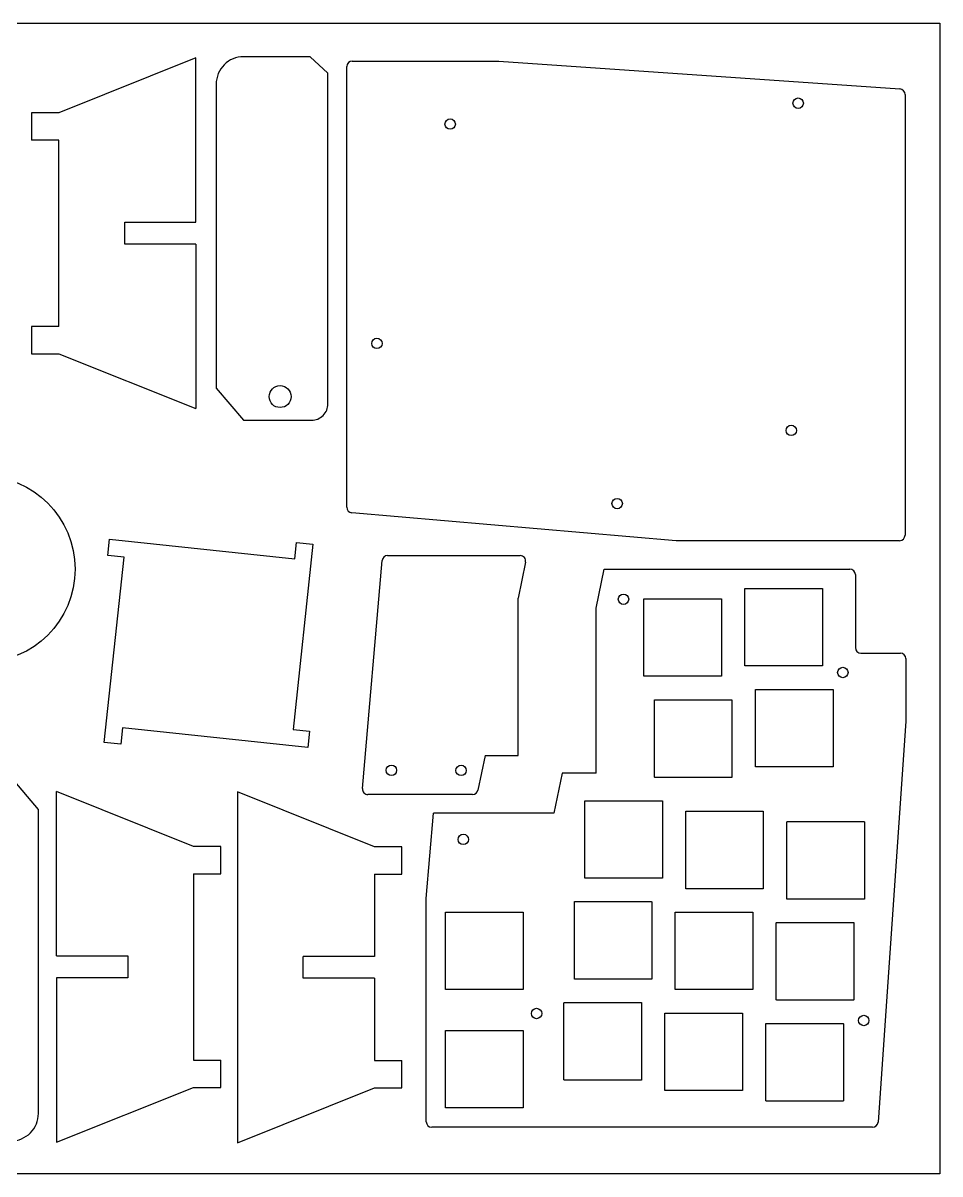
# Model space of a CAD drawing. Header units: millimetres. Extents: x 0 to 297, y 0 to 210.
# Drawn here: x 129.7 to 297, y 0 to 210 of the extents above; entities that cross this region are included whole.
import ezdxf

# ---------------------------------------------------------------- set-up
doc = ezdxf.new("R2010")
doc.units = ezdxf.units.MM
doc.layers.add('BLACK', color=7, linetype='Continuous')

msp = doc.modelspace()

# ---------------------------------------------------------------- linework, layer by layer
at = {"color": 1}
for p, q in [((161.27, 203.64), (136.27, 193.64)), ((161.27, 173.64), (161.27, 203.64)), ((136.27, 193.64), (131.27, 193.64)), ((131.27, 193.64), (131.27, 188.64)), ((136.27, 188.64), (131.27, 188.64)), ((136.27, 154.64), (136.27, 188.64)), ((148.27, 169.64), (148.27, 173.64)), ((148.27, 173.64), (161.27, 173.64)), ((161.27, 169.64), (148.27, 169.64)), ((161.27, 169.64), (161.27, 139.64)), ((136.27, 154.64), (131.27, 154.64)), ((131.27, 154.64), (131.27, 149.64)), ((131.27, 149.64), (136.27, 149.64)), ((136.27, 149.64), (161.27, 139.64)), ((145.16, 112.87), (145.48, 115.85)), ((145.48, 115.85), (179.29, 112.26)), ((182.59, 114.92), (179, 81.12)), ((179.29, 112.26), (179.61, 115.24)), ((179.61, 115.24), (182.59, 114.92)), ((144.55, 78.74), (148.15, 112.55)), ((148.15, 112.55), (145.16, 112.87)), ((221.39, 111.63), (220.02, 105.08)), ((234.25, 103.22), (235.72, 110.36)), ((281.56, 109.36), (281.56, 96.03)), ((220.02, 76.35), (220.02, 105.08)), ((234.25, 73.15), (234.25, 103.22)), ((282.56, 95.03), (289.79, 95.03)), ((147.85, 81.41), (147.54, 78.43)), ((181.66, 77.82), (147.85, 81.41)), ((179, 81.12), (181.98, 80.8)), ((181.98, 80.8), (181.66, 77.82)), ((147.54, 78.43), (144.55, 78.74)), ((214.03, 76.35), (212.71, 70.03)), ((214.03, 76.35), (220.02, 76.35)), ((228.08, 73.15), (226.57, 65.84)), ((234.25, 73.15), (228.08, 73.15)), ((160.82, 59.78), (135.82, 69.78)), ((135.82, 39.78), (135.82, 69.78)), ((193.83, 59.71), (168.83, 69.71)), ((168.83, 69.71), (168.83, 5.71)), ((211.74, 69.23), (192.65, 69.23)), ((226.57, 65.84), (204.62, 65.84)), ((165.82, 59.78), (160.82, 59.78)), ((165.82, 54.78), (165.82, 59.78)), ((198.83, 59.71), (193.83, 59.71)), ((198.83, 54.71), (198.83, 59.71)), ((160.82, 54.78), (165.82, 54.78)), ((160.82, 54.78), (160.82, 20.78)), ((193.83, 54.71), (198.83, 54.71)), ((193.83, 54.71), (193.83, 39.71)), ((135.82, 39.78), (148.82, 39.78)), ((148.82, 39.78), (148.82, 35.78)), ((193.83, 39.71), (180.83, 39.71)), ((180.83, 35.71), (180.83, 39.71)), ((148.82, 35.78), (135.82, 35.78)), ((135.82, 35.78), (135.82, 5.78)), ((193.83, 35.71), (180.83, 35.71)), ((193.83, 35.71), (193.83, 20.71)), ((160.82, 20.78), (165.82, 20.78)), ((165.82, 15.78), (165.82, 20.78)), ((193.83, 20.71), (198.83, 20.71)), ((198.83, 15.71), (198.83, 20.71)), ((135.82, 5.78), (160.82, 15.78)), ((160.82, 15.78), (165.82, 15.78)), ((168.83, 5.71), (193.83, 15.71)), ((193.83, 15.71), (198.83, 15.71))]:
    msp.add_line(p, q, dxfattribs=at)
msp.add_lwpolyline([(0, 0), (0, 210), (297, 210), (297, 0)], close=True)
for points in [[(182.12, 203.86), (169.95, 203.86, 0.414214), (164.95, 198.86), (164.95, 143.4), (169.95, 137.52), (182.35, 137.52, 0.414214), (185.35, 140.52), (185.35, 200.86)], [(115.35, 6.04), (127.53, 6.04, 0.414214), (132.53, 11.04), (132.53, 66.5), (127.53, 72.38), (115.12, 72.38, 0.414214), (112.12, 69.38), (112.12, 9.04)]]:
    msp.add_lwpolyline(points, format="xyb", close=True, dxfattribs=at)
for centre, radius in [((271.13, 195.37), 0.95), ((207.64, 191.56), 0.95), ((194.28, 151.54), 0.95), ((176.62, 141.84), 2), ((269.86, 135.67), 0.95), ((122.22, 110.36), 17), ((238.11, 122.32), 0.95), ((239.27, 104.86), 0.95), ((279.28, 91.5), 0.95), ((196.92, 73.65), 0.95), ((209.63, 73.64), 0.95), ((210.04, 61.04), 0.95), ((223.4, 29.28), 0.95), ((283.09, 28.01), 0.95)]:
    msp.add_circle(centre, radius, dxfattribs=at)
for centre, start, end in [((220.41, 111.83), 348.2223, 90), ((280.56, 109.36), 0, 90), ((282.56, 96.03), 180, 270), ((289.79, 94.03), 0, 90), ((192.65, 70.23), 175.0838, 270), ((211.74, 70.23), 270, 348.2223)]:
    msp.add_arc(centre, 1, start, end, dxfattribs=at)
at = {"layer": 'BLACK', "color": 1, "linetype": 'Continuous'}
for p, q in [((188.78, 121.64), (188.78, 202.06)), ((189.78, 203.06), (216.52, 203.06)), ((189.85, 203.06), (189.85, 203.06)), ((216.52, 203.06), (216.53, 203.06)), ((216.53, 203.06), (216.54, 203.06)), ((216.53, 203.06), (216.53, 203.06)), ((216.54, 203.06), (216.54, 203.06)), ((216.54, 203.06), (289.7, 197.97)), ((290.63, 196.97), (290.63, 116.55)), ((248.9, 115.55), (189.7, 120.64)), ((289.63, 115.55), (248.92, 115.55)), ((191.66, 70.32), (195.23, 111.92)), ((196.23, 112.83), (220.41, 112.83)), ((235.72, 110.36), (280.56, 110.36)), ((261.41, 106.78), (261.42, 106.79)), ((261.41, 106.77), (261.41, 106.78)), ((261.41, 106.78), (261.41, 106.78)), ((261.41, 92.76), (261.41, 106.77)), ((261.41, 106.77), (261.41, 106.77)), ((261.42, 106.8), (261.43, 106.81)), ((261.42, 106.79), (261.42, 106.8)), ((261.42, 106.79), (261.42, 106.79)), ((261.43, 106.81), (261.43, 106.82)), ((261.43, 106.82), (261.44, 106.82)), ((261.43, 106.81), (261.43, 106.81)), ((261.44, 106.82), (261.45, 106.83)), ((261.44, 106.82), (261.44, 106.82)), ((261.45, 106.83), (261.46, 106.83)), ((261.46, 106.83), (261.46, 106.83)), ((261.46, 106.83), (261.47, 106.83)), ((261.47, 106.83), (261.47, 106.84)), ((261.47, 106.84), (261.48, 106.84)), ((261.48, 106.84), (261.48, 106.84)), ((261.48, 106.84), (275.49, 106.84)), ((275.49, 106.84), (275.5, 106.84)), ((275.5, 106.84), (275.51, 106.83)), ((275.51, 106.83), (275.51, 106.83)), ((275.51, 106.83), (275.52, 106.83)), ((275.52, 106.83), (275.53, 106.83)), ((275.53, 106.83), (275.53, 106.82)), ((275.53, 106.82), (275.54, 106.82)), ((275.54, 106.82), (275.54, 106.82)), ((275.54, 106.82), (275.55, 106.81)), ((275.55, 106.81), (275.55, 106.81)), ((275.55, 106.81), (275.55, 106.8)), ((275.55, 106.8), (275.56, 106.79)), ((275.56, 106.79), (275.56, 106.79)), ((275.56, 106.79), (275.56, 106.78)), ((275.56, 106.78), (275.56, 106.78)), ((275.56, 106.78), (275.56, 106.77)), ((275.56, 106.77), (275.56, 106.77)), ((275.56, 106.77), (275.56, 92.76)), ((243, 104.9), (243, 104.91)), ((243, 104.91), (243.01, 104.91)), ((243, 104.89), (243, 104.9)), ((243, 104.88), (243, 104.89)), ((243, 104.89), (243, 104.89)), ((243, 90.87), (243, 104.88)), ((243, 104.88), (243, 104.88)), ((243.01, 104.92), (243.02, 104.93)), ((243.01, 104.91), (243.01, 104.92)), ((243.01, 104.92), (243.01, 104.92)), ((243.02, 104.93), (243.03, 104.94)), ((243.02, 104.93), (243.02, 104.93)), ((243.03, 104.94), (243.03, 104.94)), ((243.03, 104.94), (243.04, 104.94)), ((243.04, 104.94), (243.05, 104.95)), ((243.05, 104.95), (243.05, 104.95)), ((243.05, 104.95), (243.06, 104.95)), ((243.06, 104.95), (243.07, 104.95)), ((243.07, 104.95), (243.07, 104.95)), ((243.07, 104.95), (257.08, 104.95)), ((257.08, 104.95), (257.09, 104.95)), ((257.09, 104.95), (257.09, 104.95)), ((257.09, 104.95), (257.1, 104.95)), ((257.1, 104.95), (257.1, 104.94)), ((257.1, 104.94), (257.11, 104.94)), ((257.11, 104.94), (257.12, 104.94)), ((257.12, 104.94), (257.12, 104.93)), ((257.12, 104.93), (257.13, 104.93)), ((257.13, 104.93), (257.13, 104.92)), ((257.13, 104.92), (257.13, 104.92)), ((257.13, 104.92), (257.14, 104.91)), ((257.14, 104.91), (257.14, 104.91)), ((257.14, 104.91), (257.14, 104.9)), ((257.14, 104.9), (257.14, 104.89)), ((257.14, 104.89), (257.15, 104.89)), ((257.15, 104.89), (257.15, 104.88)), ((257.15, 104.88), (257.15, 104.88)), ((257.15, 104.88), (257.15, 90.87)), ((261.41, 92.75), (261.41, 92.76)), ((261.41, 92.76), (261.41, 92.76)), ((261.41, 92.74), (261.41, 92.75)), ((261.42, 92.74), (261.41, 92.74)), ((261.42, 92.73), (261.42, 92.74)), ((261.42, 92.72), (261.42, 92.73)), ((261.43, 92.72), (261.42, 92.72)), ((261.43, 92.71), (261.43, 92.72)), ((261.44, 92.7), (261.43, 92.71)), ((261.43, 92.71), (261.43, 92.71)), ((261.45, 92.7), (261.44, 92.7)), ((261.44, 92.7), (261.44, 92.7)), ((261.46, 92.69), (261.45, 92.7)), ((261.47, 92.69), (261.46, 92.69)), ((261.46, 92.69), (261.46, 92.69)), ((261.48, 92.69), (261.47, 92.69)), ((261.47, 92.69), (261.47, 92.69)), ((275.49, 92.69), (261.48, 92.69)), ((261.48, 92.69), (261.48, 92.69)), ((275.5, 92.69), (275.49, 92.69)), ((275.49, 92.69), (275.49, 92.69)), ((275.51, 92.69), (275.5, 92.69)), ((275.52, 92.69), (275.51, 92.69)), ((275.51, 92.69), (275.51, 92.69)), ((275.53, 92.7), (275.52, 92.69)), ((275.54, 92.7), (275.53, 92.7)), ((275.53, 92.7), (275.53, 92.7)), ((275.55, 92.71), (275.54, 92.71)), ((275.54, 92.71), (275.54, 92.7)), ((275.56, 92.73), (275.55, 92.72)), ((275.55, 92.72), (275.55, 92.72)), ((275.55, 92.72), (275.55, 92.71)), ((275.56, 92.76), (275.56, 92.75)), ((275.56, 92.76), (275.56, 92.76)), ((275.56, 92.75), (275.56, 92.74)), ((275.56, 92.74), (275.56, 92.74)), ((275.56, 92.74), (275.56, 92.73)), ((290.79, 94.03), (290.79, 82.62)), ((243, 90.86), (243, 90.87)), ((243, 90.87), (243, 90.87)), ((243, 90.85), (243, 90.86)), ((243, 90.86), (243, 90.86)), ((243, 90.84), (243, 90.85)), ((243.01, 90.84), (243, 90.84)), ((243.01, 90.83), (243.01, 90.84)), ((243.02, 90.82), (243.01, 90.83)), ((243.01, 90.83), (243.01, 90.83)), ((243.03, 90.81), (243.02, 90.82)), ((243.02, 90.82), (243.02, 90.82)), ((243.04, 90.81), (243.03, 90.81)), ((243.03, 90.81), (243.03, 90.81)), ((243.05, 90.8), (243.04, 90.81)), ((243.06, 90.8), (243.05, 90.8)), ((243.05, 90.8), (243.05, 90.8)), ((243.07, 90.8), (243.06, 90.8)), ((257.08, 90.8), (243.07, 90.8)), ((243.07, 90.8), (243.07, 90.8)), ((257.09, 90.8), (257.08, 90.8)), ((257.08, 90.8), (257.08, 90.8)), ((257.1, 90.8), (257.09, 90.8)), ((257.09, 90.8), (257.09, 90.8)), ((257.11, 90.81), (257.1, 90.81)), ((257.1, 90.81), (257.1, 90.8)), ((257.12, 90.81), (257.11, 90.81)), ((257.13, 90.82), (257.12, 90.82)), ((257.12, 90.82), (257.12, 90.81)), ((257.14, 90.84), (257.13, 90.83)), ((257.13, 90.83), (257.13, 90.83)), ((257.13, 90.83), (257.13, 90.82)), ((257.15, 90.86), (257.14, 90.86)), ((257.14, 90.86), (257.14, 90.85)), ((257.14, 90.85), (257.14, 90.84)), ((257.14, 90.84), (257.14, 90.84)), ((257.15, 90.87), (257.15, 90.86)), ((257.15, 90.87), (257.15, 90.87)), ((263.36, 88.38), (263.37, 88.39)), ((263.36, 88.37), (263.36, 88.38)), ((263.36, 88.36), (263.36, 88.37)), ((263.36, 88.37), (263.36, 88.37)), ((263.36, 88.35), (263.36, 88.36)), ((263.36, 74.34), (263.36, 88.35)), ((263.36, 88.35), (263.36, 88.35)), ((263.37, 88.39), (263.37, 88.4)), ((263.37, 88.4), (263.38, 88.4)), ((263.37, 88.39), (263.37, 88.39)), ((263.38, 88.4), (263.38, 88.41)), ((263.38, 88.41), (263.39, 88.41)), ((263.39, 88.41), (263.4, 88.42)), ((263.39, 88.41), (263.39, 88.41)), ((263.4, 88.42), (263.41, 88.42)), ((263.41, 88.42), (263.41, 88.42)), ((263.41, 88.42), (263.42, 88.42)), ((263.42, 88.42), (263.43, 88.42)), ((263.43, 88.42), (263.43, 88.42)), ((263.43, 88.42), (277.44, 88.42)), ((277.44, 88.42), (277.45, 88.42)), ((277.45, 88.42), (277.45, 88.42)), ((277.45, 88.42), (277.46, 88.42)), ((277.46, 88.42), (277.46, 88.42)), ((277.46, 88.42), (277.47, 88.41)), ((277.47, 88.41), (277.48, 88.41)), ((277.48, 88.41), (277.48, 88.41)), ((277.48, 88.41), (277.49, 88.4)), ((277.49, 88.4), (277.49, 88.4)), ((277.49, 88.4), (277.49, 88.39)), ((277.49, 88.39), (277.5, 88.39)), ((277.5, 88.39), (277.5, 88.38)), ((277.5, 88.38), (277.5, 88.37)), ((277.5, 88.37), (277.5, 88.37)), ((277.5, 88.37), (277.51, 88.36)), ((277.51, 88.36), (277.51, 88.35)), ((277.51, 88.35), (277.51, 88.35)), ((277.51, 88.35), (277.51, 74.34)), ((244.9, 86.46), (244.91, 86.47)), ((244.9, 86.45), (244.9, 86.46)), ((244.9, 86.46), (244.9, 86.46)), ((244.9, 72.44), (244.9, 86.45)), ((244.9, 86.45), (244.9, 86.45)), ((244.91, 86.48), (244.92, 86.49)), ((244.91, 86.47), (244.91, 86.48)), ((244.91, 86.47), (244.91, 86.47)), ((244.92, 86.49), (244.92, 86.5)), ((244.92, 86.5), (244.93, 86.5)), ((244.92, 86.49), (244.92, 86.49)), ((244.93, 86.5), (244.94, 86.51)), ((244.93, 86.5), (244.93, 86.5)), ((244.94, 86.51), (244.95, 86.51)), ((244.95, 86.51), (244.96, 86.52)), ((244.95, 86.51), (244.95, 86.51)), ((244.96, 86.52), (244.96, 86.52)), ((244.96, 86.52), (244.97, 86.52)), ((244.97, 86.52), (244.97, 86.52)), ((244.97, 86.52), (258.98, 86.52)), ((258.98, 86.52), (258.99, 86.52)), ((258.99, 86.52), (259, 86.52)), ((259, 86.52), (259, 86.51)), ((259, 86.51), (259.01, 86.51)), ((259.01, 86.51), (259.02, 86.51)), ((259.02, 86.51), (259.02, 86.5)), ((259.02, 86.5), (259.03, 86.5)), ((259.03, 86.5), (259.03, 86.5)), ((259.03, 86.5), (259.04, 86.49)), ((259.04, 86.49), (259.04, 86.49)), ((259.04, 86.49), (259.04, 86.48)), ((259.04, 86.48), (259.05, 86.47)), ((259.05, 86.47), (259.05, 86.47)), ((259.05, 86.47), (259.05, 86.46)), ((259.05, 86.46), (259.05, 86.46)), ((259.05, 86.46), (259.05, 86.45)), ((259.05, 86.45), (259.05, 86.45)), ((259.05, 86.45), (259.05, 72.44)), ((290.79, 82.61), (285.7, 9.45)), ((290.79, 82.62), (290.79, 82.62)), ((290.79, 82.62), (290.79, 82.61)), ((290.79, 82.61), (290.79, 82.61)), ((290.79, 82.61), (290.79, 82.61)), ((263.36, 74.33), (263.36, 74.34)), ((263.36, 74.34), (263.36, 74.34)), ((263.36, 74.32), (263.36, 74.33)), ((263.36, 74.33), (263.36, 74.33)), ((263.37, 74.31), (263.36, 74.32)), ((263.36, 74.32), (263.36, 74.32)), ((263.37, 74.3), (263.37, 74.31)), ((263.38, 74.29), (263.37, 74.3)), ((263.37, 74.3), (263.37, 74.3)), ((263.39, 74.29), (263.38, 74.29)), ((263.38, 74.29), (263.38, 74.29)), ((263.39, 74.28), (263.39, 74.29)), ((263.4, 74.28), (263.39, 74.28)), ((263.41, 74.28), (263.4, 74.28)), ((263.41, 74.27), (263.41, 74.28)), ((263.42, 74.27), (263.41, 74.27)), ((263.43, 74.27), (263.42, 74.27)), ((277.44, 74.27), (263.43, 74.27)), ((263.43, 74.27), (263.43, 74.27)), ((277.45, 74.27), (277.44, 74.27)), ((277.44, 74.27), (277.44, 74.27)), ((277.46, 74.28), (277.45, 74.27)), ((277.45, 74.27), (277.45, 74.27)), ((277.47, 74.28), (277.46, 74.28)), ((277.46, 74.28), (277.46, 74.28)), ((277.48, 74.29), (277.47, 74.28)), ((277.49, 74.29), (277.48, 74.29)), ((277.48, 74.29), (277.48, 74.29)), ((277.5, 74.31), (277.49, 74.3)), ((277.49, 74.3), (277.49, 74.3)), ((277.49, 74.3), (277.49, 74.29)), ((277.51, 74.33), (277.5, 74.33)), ((277.5, 74.33), (277.5, 74.32)), ((277.5, 74.32), (277.5, 74.32)), ((277.5, 74.32), (277.5, 74.31)), ((277.51, 74.34), (277.51, 74.33)), ((277.51, 74.34), (277.51, 74.34)), ((244.9, 72.43), (244.9, 72.44)), ((244.9, 72.44), (244.9, 72.44)), ((244.9, 72.42), (244.9, 72.43)), ((244.91, 72.42), (244.9, 72.42)), ((244.91, 72.41), (244.91, 72.42)), ((244.91, 72.4), (244.91, 72.41)), ((244.92, 72.4), (244.91, 72.4)), ((244.92, 72.39), (244.92, 72.4)), ((244.93, 72.38), (244.92, 72.39)), ((244.92, 72.39), (244.92, 72.39)), ((244.94, 72.38), (244.93, 72.38)), ((244.93, 72.38), (244.93, 72.38)), ((244.95, 72.37), (244.94, 72.38)), ((244.96, 72.37), (244.95, 72.37)), ((244.95, 72.37), (244.95, 72.37)), ((244.97, 72.37), (244.96, 72.37)), ((244.96, 72.37), (244.96, 72.37)), ((258.98, 72.37), (244.97, 72.37)), ((244.97, 72.37), (244.97, 72.37)), ((258.99, 72.37), (258.98, 72.37)), ((258.98, 72.37), (258.98, 72.37)), ((259, 72.37), (258.99, 72.37)), ((259.01, 72.37), (259, 72.37)), ((259, 72.37), (259, 72.37)), ((259.02, 72.38), (259.01, 72.37)), ((259.03, 72.38), (259.02, 72.38)), ((259.02, 72.38), (259.02, 72.38)), ((259.04, 72.39), (259.03, 72.39)), ((259.03, 72.39), (259.03, 72.38)), ((259.05, 72.41), (259.04, 72.4)), ((259.04, 72.4), (259.04, 72.4)), ((259.04, 72.4), (259.04, 72.39)), ((259.05, 72.44), (259.05, 72.43)), ((259.05, 72.44), (259.05, 72.44)), ((259.05, 72.43), (259.05, 72.42)), ((259.05, 72.42), (259.05, 72.42)), ((259.05, 72.42), (259.05, 72.41)), ((232.2, 68.05), (232.21, 68.06)), ((232.2, 68.04), (232.2, 68.05)), ((232.2, 68.05), (232.2, 68.05)), ((232.2, 68.03), (232.2, 68.04)), ((232.2, 54.02), (232.2, 68.03)), ((232.2, 68.03), (232.2, 68.03)), ((232.21, 68.07), (232.22, 68.08)), ((232.21, 68.06), (232.21, 68.07)), ((232.21, 68.07), (232.21, 68.07)), ((232.22, 68.08), (232.23, 68.09)), ((232.22, 68.08), (232.22, 68.08)), ((232.23, 68.09), (232.23, 68.09)), ((232.23, 68.09), (232.24, 68.09)), ((232.24, 68.09), (232.24, 68.1)), ((232.24, 68.1), (232.25, 68.1)), ((232.25, 68.1), (232.26, 68.1)), ((232.26, 68.1), (232.26, 68.1)), ((232.26, 68.1), (232.27, 68.1)), ((232.27, 68.1), (232.27, 68.1)), ((232.27, 68.1), (246.28, 68.1)), ((246.28, 68.1), (246.29, 68.1)), ((246.29, 68.1), (246.3, 68.1)), ((246.3, 68.1), (246.3, 68.1)), ((246.3, 68.1), (246.31, 68.1)), ((246.31, 68.1), (246.32, 68.09)), ((246.32, 68.09), (246.32, 68.09)), ((246.32, 68.09), (246.33, 68.09)), ((246.33, 68.09), (246.33, 68.08)), ((246.33, 68.08), (246.34, 68.08)), ((246.34, 68.08), (246.34, 68.07)), ((246.34, 68.07), (246.34, 68.07)), ((246.34, 68.07), (246.35, 68.06)), ((246.35, 68.06), (246.35, 68.05)), ((246.35, 68.05), (246.35, 68.05)), ((246.35, 68.05), (246.35, 68.04)), ((246.35, 68.04), (246.35, 68.03)), ((246.35, 68.03), (246.35, 68.03)), ((246.35, 68.03), (246.35, 54.02)), ((203.28, 50.24), (204.62, 65.84)), ((250.62, 66.15), (250.63, 66.16)), ((250.62, 66.14), (250.62, 66.15)), ((250.62, 66.15), (250.62, 66.15)), ((250.62, 66.13), (250.62, 66.14)), ((250.62, 66.14), (250.62, 66.14)), ((250.62, 52.12), (250.62, 66.13)), ((250.62, 66.13), (250.62, 66.13)), ((250.63, 66.17), (250.64, 66.18)), ((250.63, 66.16), (250.63, 66.17)), ((250.63, 66.17), (250.63, 66.17)), ((250.64, 66.18), (250.64, 66.18)), ((250.64, 66.18), (250.65, 66.18)), ((250.65, 66.18), (250.65, 66.19)), ((250.65, 66.19), (250.66, 66.19)), ((250.66, 66.19), (250.67, 66.19)), ((250.67, 66.19), (250.67, 66.2)), ((250.67, 66.2), (250.68, 66.2)), ((250.68, 66.2), (250.69, 66.2)), ((250.69, 66.2), (250.69, 66.2)), ((250.69, 66.2), (264.7, 66.2)), ((264.7, 66.2), (264.71, 66.2)), ((264.71, 66.2), (264.71, 66.2)), ((264.71, 66.2), (264.72, 66.19)), ((264.72, 66.19), (264.72, 66.19)), ((264.72, 66.19), (264.73, 66.19)), ((264.73, 66.19), (264.74, 66.18)), ((264.74, 66.18), (264.74, 66.18)), ((264.74, 66.18), (264.75, 66.18)), ((264.75, 66.18), (264.75, 66.17)), ((264.75, 66.17), (264.75, 66.17)), ((264.75, 66.17), (264.76, 66.16)), ((264.76, 66.16), (264.76, 66.15)), ((264.76, 66.15), (264.76, 66.15)), ((264.76, 66.15), (264.76, 66.14)), ((264.76, 66.14), (264.77, 66.14)), ((264.77, 66.14), (264.77, 66.13)), ((264.77, 66.13), (264.77, 66.13)), ((264.77, 66.13), (264.77, 52.12)), ((269.07, 64.23), (269.07, 64.24)), ((269.07, 64.24), (269.08, 64.24)), ((269.07, 64.22), (269.07, 64.23)), ((269.07, 50.21), (269.07, 64.22)), ((269.07, 64.22), (269.07, 64.22)), ((269.08, 64.25), (269.08, 64.26)), ((269.08, 64.26), (269.09, 64.26)), ((269.08, 64.24), (269.08, 64.25)), ((269.09, 64.27), (269.1, 64.28)), ((269.09, 64.26), (269.09, 64.27)), ((269.09, 64.27), (269.09, 64.27)), ((269.1, 64.28), (269.1, 64.28)), ((269.1, 64.28), (269.11, 64.28)), ((269.11, 64.28), (269.12, 64.29)), ((269.12, 64.29), (269.12, 64.29)), ((269.12, 64.29), (269.13, 64.29)), ((269.13, 64.29), (269.13, 64.29)), ((269.13, 64.29), (269.14, 64.29)), ((269.14, 64.29), (269.14, 64.29)), ((269.14, 64.29), (283.15, 64.29)), ((283.15, 64.29), (283.16, 64.29)), ((283.16, 64.29), (283.17, 64.29)), ((283.17, 64.29), (283.17, 64.29)), ((283.17, 64.29), (283.18, 64.29)), ((283.18, 64.29), (283.19, 64.28)), ((283.19, 64.28), (283.19, 64.28)), ((283.19, 64.28), (283.2, 64.28)), ((283.2, 64.28), (283.2, 64.27)), ((283.2, 64.27), (283.21, 64.27)), ((283.21, 64.27), (283.21, 64.26)), ((283.21, 64.26), (283.21, 64.26)), ((283.21, 64.26), (283.22, 64.25)), ((283.22, 64.25), (283.22, 64.24)), ((283.22, 64.24), (283.22, 64.24)), ((283.22, 64.24), (283.22, 64.23)), ((283.22, 64.23), (283.22, 64.22)), ((283.22, 64.22), (283.22, 64.22)), ((283.22, 64.22), (283.22, 50.21)), ((232.2, 54.01), (232.2, 54.02)), ((232.2, 54.02), (232.2, 54.02)), ((232.2, 54), (232.2, 54.01)), ((232.2, 54.01), (232.2, 54.01)), ((232.21, 54), (232.2, 54)), ((232.21, 53.99), (232.21, 54)), ((232.21, 53.98), (232.21, 53.99)), ((232.22, 53.98), (232.21, 53.98)), ((232.22, 53.97), (232.22, 53.98)), ((232.23, 53.97), (232.22, 53.97)), ((232.24, 53.96), (232.23, 53.97)), ((232.23, 53.97), (232.23, 53.97)), ((232.25, 53.96), (232.24, 53.96)), ((232.24, 53.96), (232.24, 53.96)), ((232.26, 53.95), (232.25, 53.96)), ((232.27, 53.95), (232.26, 53.95)), ((232.26, 53.95), (232.26, 53.95)), ((246.28, 53.95), (232.27, 53.95)), ((232.27, 53.95), (232.27, 53.95)), ((246.29, 53.95), (246.28, 53.95)), ((246.28, 53.95), (246.28, 53.95)), ((246.3, 53.95), (246.29, 53.95)), ((246.31, 53.96), (246.3, 53.96)), ((246.3, 53.96), (246.3, 53.95)), ((246.32, 53.96), (246.31, 53.96)), ((246.33, 53.97), (246.32, 53.97)), ((246.32, 53.97), (246.32, 53.96)), ((246.34, 53.98), (246.33, 53.97)), ((246.33, 53.97), (246.33, 53.97)), ((246.35, 54), (246.34, 53.99)), ((246.34, 53.99), (246.34, 53.98)), ((246.34, 53.98), (246.34, 53.98)), ((246.35, 54.02), (246.35, 54.01)), ((246.35, 54.02), (246.35, 54.02)), ((246.35, 54.01), (246.35, 54.01)), ((246.35, 54.01), (246.35, 54)), ((246.35, 54), (246.35, 54)), ((250.62, 52.11), (250.62, 52.12)), ((250.62, 52.12), (250.62, 52.12)), ((250.62, 52.1), (250.62, 52.11)), ((250.62, 52.09), (250.62, 52.1)), ((250.62, 52.1), (250.62, 52.1)), ((250.63, 52.08), (250.62, 52.09)), ((250.63, 52.07), (250.63, 52.08)), ((250.63, 52.08), (250.63, 52.08)), ((250.64, 52.07), (250.63, 52.07)), ((250.64, 52.06), (250.64, 52.07)), ((250.65, 52.06), (250.64, 52.06)), ((250.66, 52.05), (250.65, 52.06)), ((250.65, 52.06), (250.65, 52.06)), ((250.67, 52.05), (250.66, 52.05)), ((250.68, 52.05), (250.67, 52.05)), ((250.67, 52.05), (250.67, 52.05)), ((250.69, 52.05), (250.68, 52.05)), ((264.7, 52.05), (250.69, 52.05)), ((250.69, 52.05), (250.69, 52.05)), ((264.71, 52.05), (264.7, 52.05)), ((264.7, 52.05), (264.7, 52.05)), ((264.72, 52.05), (264.71, 52.05)), ((264.71, 52.05), (264.71, 52.05)), ((264.73, 52.06), (264.72, 52.05)), ((264.72, 52.05), (264.72, 52.05)), ((264.74, 52.06), (264.73, 52.06)), ((264.75, 52.07), (264.74, 52.06)), ((264.74, 52.06), (264.74, 52.06)), ((264.76, 52.08), (264.75, 52.08)), ((264.75, 52.08), (264.75, 52.07)), ((264.75, 52.07), (264.75, 52.07)), ((264.77, 52.11), (264.76, 52.1)), ((264.76, 52.1), (264.76, 52.1)), ((264.76, 52.1), (264.76, 52.09)), ((264.76, 52.09), (264.76, 52.08)), ((264.77, 52.12), (264.77, 52.11)), ((264.77, 52.12), (264.77, 52.12)), ((203.28, 9.52), (203.28, 50.23)), ((230.3, 49.64), (230.31, 49.65)), ((230.3, 49.63), (230.3, 49.64)), ((230.3, 49.64), (230.3, 49.64)), ((230.3, 49.62), (230.3, 49.63)), ((230.3, 49.63), (230.3, 49.63)), ((230.3, 35.61), (230.3, 49.62)), ((230.3, 49.62), (230.3, 49.62)), ((230.31, 49.66), (230.32, 49.67)), ((230.31, 49.65), (230.31, 49.66)), ((230.31, 49.66), (230.31, 49.66)), ((230.32, 49.67), (230.32, 49.67)), ((230.32, 49.67), (230.33, 49.67)), ((230.33, 49.67), (230.33, 49.68)), ((230.33, 49.68), (230.34, 49.68)), ((230.34, 49.68), (230.35, 49.68)), ((230.35, 49.68), (230.35, 49.69)), ((230.35, 49.69), (230.36, 49.69)), ((230.36, 49.69), (230.36, 49.69)), ((230.36, 49.69), (230.36, 49.69)), ((230.36, 49.69), (244.38, 49.69)), ((244.38, 49.69), (244.39, 49.69)), ((244.39, 49.69), (244.39, 49.69)), ((244.39, 49.69), (244.4, 49.68)), ((244.4, 49.68), (244.4, 49.68)), ((244.4, 49.68), (244.41, 49.68)), ((244.41, 49.68), (244.42, 49.67)), ((244.42, 49.67), (244.42, 49.67)), ((244.42, 49.67), (244.43, 49.67)), ((244.43, 49.67), (244.43, 49.66)), ((244.43, 49.66), (244.43, 49.66)), ((244.43, 49.66), (244.44, 49.65)), ((244.44, 49.65), (244.44, 49.64)), ((244.44, 49.64), (244.44, 49.64)), ((244.44, 49.64), (244.44, 49.63)), ((244.44, 49.63), (244.45, 49.63)), ((244.45, 49.63), (244.45, 49.62)), ((244.45, 49.62), (244.45, 49.62)), ((244.45, 49.62), (244.45, 35.61)), ((269.07, 50.2), (269.07, 50.21)), ((269.07, 50.21), (269.07, 50.21)), ((269.08, 50.19), (269.07, 50.2)), ((269.07, 50.2), (269.07, 50.2)), ((269.08, 50.18), (269.08, 50.19)), ((269.08, 50.19), (269.08, 50.19)), ((269.09, 50.17), (269.08, 50.18)), ((269.09, 50.16), (269.09, 50.17)), ((269.09, 50.17), (269.09, 50.17)), ((269.1, 50.16), (269.09, 50.16)), ((269.11, 50.15), (269.1, 50.16)), ((269.1, 50.16), (269.1, 50.16)), ((269.12, 50.15), (269.11, 50.15)), ((269.13, 50.14), (269.12, 50.15)), ((269.12, 50.15), (269.12, 50.15)), ((269.14, 50.14), (269.13, 50.14)), ((269.13, 50.14), (269.13, 50.14)), ((283.15, 50.14), (269.14, 50.14)), ((269.14, 50.14), (269.14, 50.14)), ((283.16, 50.14), (283.15, 50.14)), ((283.15, 50.14), (283.15, 50.14)), ((283.17, 50.14), (283.16, 50.14)), ((283.18, 50.15), (283.17, 50.15)), ((283.17, 50.15), (283.17, 50.14)), ((283.19, 50.15), (283.18, 50.15)), ((283.2, 50.16), (283.19, 50.16)), ((283.19, 50.16), (283.19, 50.15)), ((283.21, 50.17), (283.2, 50.16)), ((283.2, 50.16), (283.2, 50.16)), ((283.22, 50.19), (283.21, 50.18)), ((283.21, 50.18), (283.21, 50.17)), ((283.21, 50.17), (283.21, 50.17)), ((283.22, 50.21), (283.22, 50.2)), ((283.22, 50.21), (283.22, 50.21)), ((283.22, 50.2), (283.22, 50.2)), ((283.22, 50.2), (283.22, 50.19)), ((283.22, 50.19), (283.22, 50.19)), ((206.8, 47.73), (206.81, 47.74)), ((206.8, 47.72), (206.8, 47.73)), ((206.8, 47.73), (206.8, 47.73)), ((206.8, 47.71), (206.8, 47.72)), ((206.8, 33.7), (206.8, 47.71)), ((206.8, 47.71), (206.8, 47.71)), ((206.81, 47.75), (206.82, 47.76)), ((206.81, 47.74), (206.81, 47.75)), ((206.81, 47.75), (206.81, 47.75)), ((206.82, 47.76), (206.83, 47.77)), ((206.82, 47.76), (206.82, 47.76)), ((206.83, 47.77), (206.83, 47.77)), ((206.83, 47.77), (206.84, 47.77)), ((206.84, 47.77), (206.84, 47.78)), ((206.84, 47.78), (206.85, 47.78)), ((206.85, 47.78), (206.86, 47.78)), ((206.86, 47.78), (206.86, 47.78)), ((206.86, 47.78), (206.87, 47.78)), ((206.87, 47.78), (206.87, 47.78)), ((206.87, 47.78), (220.88, 47.78)), ((220.88, 47.78), (220.89, 47.78)), ((220.89, 47.78), (220.9, 47.78)), ((220.9, 47.78), (220.9, 47.78)), ((220.9, 47.78), (220.91, 47.78)), ((220.91, 47.78), (220.91, 47.77)), ((220.91, 47.77), (220.92, 47.77)), ((220.92, 47.77), (220.93, 47.77)), ((220.93, 47.77), (220.93, 47.76)), ((220.93, 47.76), (220.93, 47.76)), ((220.93, 47.76), (220.94, 47.75)), ((220.94, 47.75), (220.94, 47.75)), ((220.94, 47.75), (220.94, 47.74)), ((220.94, 47.74), (220.95, 47.73)), ((220.95, 47.73), (220.95, 47.73)), ((220.95, 47.73), (220.95, 47.72)), ((220.95, 47.72), (220.95, 47.71)), ((220.95, 47.71), (220.95, 47.71)), ((220.95, 47.71), (220.95, 33.7)), ((248.71, 47.72), (248.71, 47.73)), ((248.71, 47.73), (248.72, 47.73)), ((248.71, 47.71), (248.71, 47.72)), ((248.71, 33.7), (248.71, 47.71)), ((248.71, 47.71), (248.71, 47.71)), ((248.72, 47.74), (248.72, 47.75)), ((248.72, 47.75), (248.73, 47.75)), ((248.72, 47.73), (248.72, 47.74)), ((248.73, 47.76), (248.74, 47.77)), ((248.73, 47.75), (248.73, 47.76)), ((248.73, 47.76), (248.73, 47.76)), ((248.74, 47.77), (248.74, 47.77)), ((248.74, 47.77), (248.75, 47.77)), ((248.75, 47.77), (248.76, 47.78)), ((248.76, 47.78), (248.76, 47.78)), ((248.76, 47.78), (248.77, 47.78)), ((248.77, 47.78), (248.77, 47.78)), ((248.77, 47.78), (248.78, 47.78)), ((248.78, 47.78), (248.78, 47.78)), ((248.78, 47.78), (262.79, 47.78)), ((262.79, 47.78), (262.8, 47.78)), ((262.8, 47.78), (262.81, 47.78)), ((262.81, 47.78), (262.81, 47.78)), ((262.81, 47.78), (262.82, 47.78)), ((262.82, 47.78), (262.83, 47.77)), ((262.83, 47.77), (262.83, 47.77)), ((262.83, 47.77), (262.84, 47.77)), ((262.84, 47.77), (262.84, 47.76)), ((262.84, 47.76), (262.85, 47.76)), ((262.85, 47.76), (262.85, 47.75)), ((262.85, 47.75), (262.85, 47.75)), ((262.85, 47.75), (262.86, 47.74)), ((262.86, 47.74), (262.86, 47.73)), ((262.86, 47.73), (262.86, 47.73)), ((262.86, 47.73), (262.86, 47.72)), ((262.86, 47.72), (262.86, 47.71)), ((262.86, 47.71), (262.86, 47.71)), ((262.86, 47.71), (262.86, 33.7)), ((267.13, 45.83), (267.14, 45.84)), ((267.13, 45.82), (267.13, 45.83)), ((267.13, 45.83), (267.13, 45.83)), ((267.13, 45.81), (267.13, 45.82)), ((267.13, 45.82), (267.13, 45.82)), ((267.13, 31.8), (267.13, 45.81)), ((267.13, 45.81), (267.13, 45.81)), ((267.14, 45.85), (267.15, 45.86)), ((267.14, 45.84), (267.14, 45.85)), ((267.14, 45.85), (267.14, 45.85)), ((267.15, 45.86), (267.15, 45.86)), ((267.15, 45.86), (267.16, 45.86)), ((267.16, 45.86), (267.16, 45.87)), ((267.16, 45.87), (267.17, 45.87)), ((267.17, 45.87), (267.18, 45.87)), ((267.18, 45.87), (267.18, 45.88)), ((267.18, 45.88), (267.19, 45.88)), ((267.19, 45.88), (267.2, 45.88)), ((267.2, 45.88), (267.2, 45.88)), ((267.2, 45.88), (281.21, 45.88)), ((281.21, 45.88), (281.22, 45.88)), ((281.22, 45.88), (281.22, 45.88)), ((281.22, 45.88), (281.23, 45.87)), ((281.23, 45.87), (281.23, 45.87)), ((281.23, 45.87), (281.24, 45.87)), ((281.24, 45.87), (281.25, 45.86)), ((281.25, 45.86), (281.25, 45.86)), ((281.25, 45.86), (281.26, 45.86)), ((281.26, 45.86), (281.26, 45.85)), ((281.26, 45.85), (281.26, 45.85)), ((281.26, 45.85), (281.27, 45.84)), ((281.27, 45.84), (281.27, 45.83)), ((281.27, 45.83), (281.27, 45.83)), ((281.27, 45.83), (281.27, 45.82)), ((281.27, 45.82), (281.28, 45.82)), ((281.28, 45.82), (281.28, 45.81)), ((281.28, 45.81), (281.28, 45.81)), ((281.28, 45.81), (281.28, 31.8)), ((206.8, 33.69), (206.8, 33.7)), ((206.8, 33.7), (206.8, 33.7)), ((206.8, 33.68), (206.8, 33.69)), ((206.8, 33.69), (206.8, 33.69)), ((206.81, 33.68), (206.8, 33.68)), ((206.81, 33.67), (206.81, 33.68)), ((206.81, 33.66), (206.81, 33.67)), ((206.82, 33.66), (206.81, 33.66)), ((206.82, 33.65), (206.82, 33.66)), ((206.83, 33.65), (206.82, 33.65)), ((206.84, 33.64), (206.83, 33.65)), ((206.83, 33.65), (206.83, 33.65)), ((206.85, 33.64), (206.84, 33.64)), ((206.84, 33.64), (206.84, 33.64)), ((206.86, 33.63), (206.85, 33.64)), ((206.87, 33.63), (206.86, 33.63)), ((206.86, 33.63), (206.86, 33.63)), ((220.88, 33.63), (206.87, 33.63)), ((206.87, 33.63), (206.87, 33.63)), ((220.89, 33.63), (220.88, 33.63)), ((220.88, 33.63), (220.88, 33.63)), ((220.9, 33.63), (220.89, 33.63)), ((220.91, 33.64), (220.9, 33.64)), ((220.9, 33.64), (220.9, 33.63)), ((220.92, 33.65), (220.91, 33.64)), ((220.91, 33.64), (220.91, 33.64)), ((220.93, 33.65), (220.92, 33.65)), ((220.94, 33.66), (220.93, 33.66)), ((220.93, 33.66), (220.93, 33.65)), ((220.93, 33.65), (220.93, 33.65)), ((220.95, 33.68), (220.94, 33.68)), ((220.94, 33.68), (220.94, 33.67)), ((220.94, 33.67), (220.94, 33.66)), ((220.95, 33.7), (220.95, 33.69)), ((220.95, 33.7), (220.95, 33.7)), ((220.95, 33.69), (220.95, 33.69)), ((220.95, 33.69), (220.95, 33.68)), ((230.3, 35.6), (230.3, 35.61)), ((230.3, 35.61), (230.3, 35.61)), ((230.3, 35.59), (230.3, 35.6)), ((230.3, 35.58), (230.3, 35.59)), ((230.3, 35.59), (230.3, 35.59)), ((230.31, 35.57), (230.3, 35.58)), ((230.31, 35.56), (230.31, 35.57)), ((230.31, 35.57), (230.31, 35.57)), ((230.32, 35.56), (230.31, 35.56)), ((230.32, 35.55), (230.32, 35.56)), ((230.33, 35.55), (230.32, 35.55)), ((230.34, 35.54), (230.33, 35.55)), ((230.33, 35.55), (230.33, 35.55)), ((230.35, 35.54), (230.34, 35.54)), ((230.36, 35.54), (230.35, 35.54)), ((230.35, 35.54), (230.35, 35.54)), ((244.38, 35.54), (230.36, 35.54)), ((230.36, 35.54), (230.36, 35.54)), ((230.36, 35.54), (230.36, 35.54)), ((244.39, 35.54), (244.38, 35.54)), ((244.38, 35.54), (244.38, 35.54)), ((244.4, 35.54), (244.39, 35.54)), ((244.39, 35.54), (244.39, 35.54)), ((244.41, 35.55), (244.4, 35.54)), ((244.4, 35.54), (244.4, 35.54)), ((244.42, 35.55), (244.41, 35.55)), ((244.43, 35.56), (244.42, 35.55)), ((244.42, 35.55), (244.42, 35.55)), ((244.44, 35.57), (244.43, 35.57)), ((244.43, 35.57), (244.43, 35.56)), ((244.43, 35.56), (244.43, 35.56)), ((244.45, 35.6), (244.44, 35.59)), ((244.44, 35.59), (244.44, 35.59)), ((244.44, 35.59), (244.44, 35.58)), ((244.44, 35.58), (244.44, 35.57)), ((244.45, 35.61), (244.45, 35.6)), ((244.45, 35.61), (244.45, 35.61)), ((248.71, 33.69), (248.71, 33.7)), ((248.71, 33.7), (248.71, 33.7)), ((248.72, 33.68), (248.71, 33.69)), ((248.71, 33.69), (248.71, 33.69)), ((248.72, 33.67), (248.72, 33.68)), ((248.72, 33.68), (248.72, 33.68)), ((248.73, 33.66), (248.72, 33.67)), ((248.73, 33.65), (248.73, 33.66)), ((248.73, 33.66), (248.73, 33.66)), ((248.74, 33.65), (248.73, 33.65)), ((248.75, 33.64), (248.74, 33.65)), ((248.74, 33.65), (248.74, 33.65)), ((248.76, 33.64), (248.75, 33.64)), ((248.77, 33.63), (248.76, 33.64)), ((248.76, 33.64), (248.76, 33.64)), ((248.78, 33.63), (248.77, 33.63)), ((248.77, 33.63), (248.77, 33.63)), ((262.79, 33.63), (248.78, 33.63)), ((248.78, 33.63), (248.78, 33.63)), ((262.8, 33.63), (262.79, 33.63)), ((262.79, 33.63), (262.79, 33.63)), ((262.81, 33.63), (262.8, 33.63)), ((262.82, 33.64), (262.81, 33.64)), ((262.81, 33.64), (262.81, 33.63)), ((262.83, 33.64), (262.82, 33.64)), ((262.84, 33.65), (262.83, 33.65)), ((262.83, 33.65), (262.83, 33.64)), ((262.85, 33.66), (262.84, 33.65)), ((262.84, 33.65), (262.84, 33.65)), ((262.86, 33.68), (262.85, 33.67)), ((262.85, 33.67), (262.85, 33.66)), ((262.85, 33.66), (262.85, 33.66)), ((262.86, 33.7), (262.86, 33.69)), ((262.86, 33.7), (262.86, 33.7)), ((262.86, 33.69), (262.86, 33.69)), ((262.86, 33.69), (262.86, 33.68)), ((262.86, 33.68), (262.86, 33.68)), ((267.13, 31.79), (267.13, 31.8)), ((267.13, 31.8), (267.13, 31.8)), ((267.13, 31.78), (267.13, 31.79)), ((267.13, 31.77), (267.13, 31.78)), ((267.13, 31.78), (267.13, 31.78)), ((267.14, 31.76), (267.13, 31.77)), ((267.14, 31.75), (267.14, 31.76)), ((267.14, 31.76), (267.14, 31.76)), ((267.15, 31.75), (267.14, 31.75)), ((267.15, 31.74), (267.15, 31.75)), ((267.16, 31.74), (267.15, 31.74)), ((267.17, 31.73), (267.16, 31.74)), ((267.16, 31.74), (267.16, 31.74)), ((267.18, 31.73), (267.17, 31.73)), ((267.19, 31.73), (267.18, 31.73)), ((267.18, 31.73), (267.18, 31.73)), ((267.2, 31.73), (267.19, 31.73)), ((281.21, 31.73), (267.2, 31.73)), ((267.2, 31.73), (267.2, 31.73)), ((281.22, 31.73), (281.21, 31.73)), ((281.21, 31.73), (281.21, 31.73)), ((281.23, 31.73), (281.22, 31.73)), ((281.22, 31.73), (281.22, 31.73)), ((281.24, 31.74), (281.23, 31.73)), ((281.23, 31.73), (281.23, 31.73)), ((281.25, 31.74), (281.24, 31.74)), ((281.26, 31.75), (281.25, 31.74)), ((281.25, 31.74), (281.25, 31.74)), ((281.27, 31.76), (281.26, 31.76)), ((281.26, 31.76), (281.26, 31.75)), ((281.26, 31.75), (281.26, 31.75)), ((281.28, 31.79), (281.27, 31.78)), ((281.27, 31.78), (281.27, 31.78)), ((281.27, 31.78), (281.27, 31.77)), ((281.27, 31.77), (281.27, 31.76)), ((281.28, 31.8), (281.28, 31.79)), ((281.28, 31.8), (281.28, 31.8)), ((228.39, 31.22), (228.4, 31.23)), ((228.39, 31.21), (228.39, 31.22)), ((228.39, 31.22), (228.39, 31.22)), ((228.39, 31.2), (228.39, 31.21)), ((228.39, 17.19), (228.39, 31.2)), ((228.39, 31.2), (228.39, 31.2)), ((228.4, 31.24), (228.41, 31.25)), ((228.4, 31.23), (228.4, 31.24)), ((228.4, 31.24), (228.4, 31.24)), ((228.41, 31.25), (228.42, 31.26)), ((228.41, 31.25), (228.41, 31.25)), ((228.42, 31.26), (228.42, 31.26)), ((228.42, 31.26), (228.43, 31.26)), ((228.43, 31.26), (228.43, 31.27)), ((228.43, 31.27), (228.44, 31.27)), ((228.44, 31.27), (228.45, 31.27)), ((228.45, 31.27), (228.45, 31.27)), ((228.45, 31.27), (228.46, 31.27)), ((228.46, 31.27), (228.46, 31.27)), ((228.46, 31.27), (242.47, 31.27)), ((242.47, 31.27), (242.48, 31.27)), ((242.48, 31.27), (242.49, 31.27)), ((242.49, 31.27), (242.49, 31.27)), ((242.49, 31.27), (242.5, 31.27)), ((242.5, 31.27), (242.51, 31.26)), ((242.51, 31.26), (242.51, 31.26)), ((242.51, 31.26), (242.52, 31.26)), ((242.52, 31.26), (242.52, 31.25)), ((242.52, 31.25), (242.53, 31.25)), ((242.53, 31.25), (242.53, 31.24)), ((242.53, 31.24), (242.53, 31.24)), ((242.53, 31.24), (242.54, 31.23)), ((242.54, 31.23), (242.54, 31.22)), ((242.54, 31.22), (242.54, 31.22)), ((242.54, 31.22), (242.54, 31.21)), ((242.54, 31.21), (242.54, 31.2)), ((242.54, 31.2), (242.54, 31.2)), ((242.54, 31.2), (242.54, 17.19)), ((246.81, 29.32), (246.82, 29.33)), ((246.81, 29.31), (246.81, 29.32)), ((246.81, 29.32), (246.81, 29.32)), ((246.81, 29.3), (246.81, 29.31)), ((246.81, 29.31), (246.81, 29.31)), ((246.81, 15.29), (246.81, 29.3)), ((246.81, 29.3), (246.81, 29.3)), ((246.82, 29.34), (246.83, 29.35)), ((246.82, 29.33), (246.82, 29.34)), ((246.82, 29.34), (246.82, 29.34)), ((246.83, 29.35), (246.83, 29.35)), ((246.83, 29.35), (246.84, 29.35)), ((246.84, 29.35), (246.84, 29.36)), ((246.84, 29.36), (246.85, 29.36)), ((246.85, 29.36), (246.86, 29.36)), ((246.86, 29.36), (246.86, 29.37)), ((246.86, 29.37), (246.87, 29.37)), ((246.87, 29.37), (246.88, 29.37)), ((246.88, 29.37), (246.88, 29.37)), ((246.88, 29.37), (260.89, 29.37)), ((260.89, 29.37), (260.9, 29.37)), ((260.9, 29.37), (260.9, 29.37)), ((260.9, 29.37), (260.91, 29.36)), ((260.91, 29.36), (260.91, 29.36)), ((260.91, 29.36), (260.92, 29.36)), ((260.92, 29.36), (260.93, 29.35)), ((260.93, 29.35), (260.93, 29.35)), ((260.93, 29.35), (260.94, 29.35)), ((260.94, 29.35), (260.94, 29.34)), ((260.94, 29.34), (260.94, 29.34)), ((260.94, 29.34), (260.95, 29.33)), ((260.95, 29.33), (260.95, 29.32)), ((260.95, 29.32), (260.95, 29.32)), ((260.95, 29.32), (260.95, 29.31)), ((260.95, 29.31), (260.96, 29.31)), ((260.96, 29.31), (260.96, 29.3)), ((260.96, 29.3), (260.96, 29.3)), ((260.96, 29.3), (260.96, 15.29)), ((265.22, 27.4), (265.22, 27.41)), ((265.22, 27.41), (265.23, 27.41)), ((265.22, 27.39), (265.22, 27.4)), ((265.22, 13.38), (265.22, 27.39)), ((265.22, 27.39), (265.22, 27.39)), ((265.23, 27.42), (265.23, 27.43)), ((265.23, 27.43), (265.24, 27.43)), ((265.23, 27.41), (265.23, 27.42)), ((265.24, 27.44), (265.25, 27.45)), ((265.24, 27.43), (265.24, 27.44)), ((265.24, 27.44), (265.24, 27.44)), ((265.25, 27.45), (265.25, 27.45)), ((265.25, 27.45), (265.26, 27.45)), ((265.26, 27.45), (265.27, 27.46)), ((265.27, 27.46), (265.27, 27.46)), ((265.27, 27.46), (265.28, 27.46)), ((265.28, 27.46), (265.28, 27.46)), ((265.28, 27.46), (265.29, 27.46)), ((265.29, 27.46), (265.29, 27.46)), ((265.29, 27.46), (279.3, 27.46)), ((279.3, 27.46), (279.31, 27.46)), ((279.31, 27.46), (279.32, 27.46)), ((279.32, 27.46), (279.32, 27.46)), ((279.32, 27.46), (279.33, 27.46)), ((279.33, 27.46), (279.34, 27.45)), ((279.34, 27.45), (279.34, 27.45)), ((279.34, 27.45), (279.35, 27.45)), ((279.35, 27.45), (279.35, 27.44)), ((279.35, 27.44), (279.36, 27.44)), ((279.36, 27.44), (279.36, 27.43)), ((279.36, 27.43), (279.36, 27.43)), ((279.36, 27.43), (279.37, 27.42)), ((279.37, 27.42), (279.37, 27.41)), ((279.37, 27.41), (279.37, 27.41)), ((279.37, 27.41), (279.37, 27.4)), ((279.37, 27.4), (279.37, 27.39)), ((279.37, 27.39), (279.37, 27.39)), ((279.37, 27.39), (279.37, 13.38)), ((206.8, 26.14), (206.81, 26.15)), ((206.8, 26.13), (206.8, 26.14)), ((206.8, 26.14), (206.8, 26.14)), ((206.8, 26.12), (206.8, 26.13)), ((206.8, 12.11), (206.8, 26.12)), ((206.8, 26.12), (206.8, 26.12)), ((206.81, 26.16), (206.82, 26.17)), ((206.81, 26.15), (206.81, 26.16)), ((206.81, 26.16), (206.81, 26.16)), ((206.82, 26.17), (206.83, 26.18)), ((206.82, 26.17), (206.82, 26.17)), ((206.83, 26.18), (206.83, 26.18)), ((206.83, 26.18), (206.84, 26.18)), ((206.84, 26.18), (206.84, 26.19)), ((206.84, 26.19), (206.85, 26.19)), ((206.85, 26.19), (206.86, 26.19)), ((206.86, 26.19), (206.86, 26.19)), ((206.86, 26.19), (206.87, 26.19)), ((206.87, 26.19), (206.87, 26.19)), ((206.87, 26.19), (220.88, 26.19)), ((220.88, 26.19), (220.89, 26.19)), ((220.89, 26.19), (220.9, 26.19)), ((220.9, 26.19), (220.9, 26.19)), ((220.9, 26.19), (220.91, 26.19)), ((220.91, 26.19), (220.91, 26.18)), ((220.91, 26.18), (220.92, 26.18)), ((220.92, 26.18), (220.93, 26.18)), ((220.93, 26.18), (220.93, 26.17)), ((220.93, 26.17), (220.93, 26.17)), ((220.93, 26.17), (220.94, 26.16)), ((220.94, 26.16), (220.94, 26.16)), ((220.94, 26.16), (220.94, 26.15)), ((220.94, 26.15), (220.95, 26.14)), ((220.95, 26.14), (220.95, 26.14)), ((220.95, 26.14), (220.95, 26.13)), ((220.95, 26.13), (220.95, 26.12)), ((220.95, 26.12), (220.95, 26.12)), ((220.95, 26.12), (220.95, 12.11)), ((228.39, 17.18), (228.39, 17.19)), ((228.39, 17.19), (228.39, 17.19)), ((228.39, 17.17), (228.39, 17.18)), ((228.39, 17.18), (228.39, 17.18)), ((228.4, 17.17), (228.39, 17.17)), ((228.4, 17.16), (228.4, 17.17)), ((228.4, 17.15), (228.4, 17.16)), ((228.41, 17.15), (228.4, 17.15)), ((228.41, 17.14), (228.41, 17.15)), ((228.42, 17.14), (228.41, 17.14)), ((228.43, 17.13), (228.42, 17.14)), ((228.42, 17.14), (228.42, 17.14)), ((228.44, 17.13), (228.43, 17.13)), ((228.43, 17.13), (228.43, 17.13)), ((228.45, 17.12), (228.44, 17.13)), ((228.46, 17.12), (228.45, 17.12)), ((228.45, 17.12), (228.45, 17.12)), ((242.47, 17.12), (228.46, 17.12)), ((228.46, 17.12), (228.46, 17.12)), ((242.48, 17.12), (242.47, 17.12)), ((242.47, 17.12), (242.47, 17.12)), ((242.49, 17.12), (242.48, 17.12)), ((242.5, 17.13), (242.49, 17.13)), ((242.49, 17.13), (242.49, 17.12)), ((242.51, 17.13), (242.5, 17.13)), ((242.52, 17.14), (242.51, 17.14)), ((242.51, 17.14), (242.51, 17.13)), ((242.53, 17.15), (242.52, 17.14)), ((242.52, 17.14), (242.52, 17.14)), ((242.54, 17.17), (242.53, 17.16)), ((242.53, 17.16), (242.53, 17.15)), ((242.53, 17.15), (242.53, 17.15)), ((242.54, 17.19), (242.54, 17.18)), ((242.54, 17.19), (242.54, 17.19)), ((242.54, 17.18), (242.54, 17.18)), ((242.54, 17.18), (242.54, 17.17)), ((242.54, 17.17), (242.54, 17.17)), ((246.81, 15.28), (246.81, 15.29)), ((246.81, 15.29), (246.81, 15.29)), ((246.81, 15.27), (246.81, 15.28)), ((246.81, 15.26), (246.81, 15.27)), ((246.81, 15.27), (246.81, 15.27)), ((246.82, 15.25), (246.81, 15.26)), ((246.82, 15.24), (246.82, 15.25)), ((246.82, 15.25), (246.82, 15.25)), ((246.83, 15.24), (246.82, 15.24)), ((246.83, 15.23), (246.83, 15.24)), ((246.84, 15.23), (246.83, 15.23)), ((246.85, 15.22), (246.84, 15.23)), ((246.84, 15.23), (246.84, 15.23)), ((246.86, 15.22), (246.85, 15.22)), ((246.87, 15.22), (246.86, 15.22)), ((246.86, 15.22), (246.86, 15.22)), ((246.88, 15.22), (246.87, 15.22)), ((260.89, 15.22), (246.88, 15.22)), ((246.88, 15.22), (246.88, 15.22)), ((260.9, 15.22), (260.89, 15.22)), ((260.89, 15.22), (260.89, 15.22)), ((260.91, 15.22), (260.9, 15.22)), ((260.9, 15.22), (260.9, 15.22)), ((260.92, 15.23), (260.91, 15.22)), ((260.91, 15.22), (260.91, 15.22)), ((260.93, 15.23), (260.92, 15.23)), ((260.94, 15.24), (260.93, 15.23)), ((260.93, 15.23), (260.93, 15.23)), ((260.95, 15.25), (260.94, 15.25)), ((260.94, 15.25), (260.94, 15.24)), ((260.94, 15.24), (260.94, 15.24)), ((260.96, 15.28), (260.95, 15.27)), ((260.95, 15.27), (260.95, 15.27)), ((260.95, 15.27), (260.95, 15.26)), ((260.95, 15.26), (260.95, 15.25)), ((260.96, 15.29), (260.96, 15.28)), ((260.96, 15.29), (260.96, 15.29)), ((265.22, 13.37), (265.22, 13.38)), ((265.22, 13.38), (265.22, 13.38)), ((265.23, 13.36), (265.22, 13.37)), ((265.22, 13.37), (265.22, 13.37)), ((265.23, 13.35), (265.23, 13.36)), ((265.23, 13.36), (265.23, 13.36)), ((265.24, 13.34), (265.23, 13.35)), ((265.24, 13.33), (265.24, 13.34)), ((265.24, 13.34), (265.24, 13.34)), ((265.25, 13.33), (265.24, 13.33)), ((265.26, 13.32), (265.25, 13.33)), ((265.25, 13.33), (265.25, 13.33)), ((265.27, 13.32), (265.26, 13.32)), ((265.28, 13.31), (265.27, 13.32)), ((265.27, 13.32), (265.27, 13.32)), ((265.29, 13.31), (265.28, 13.31)), ((265.28, 13.31), (265.28, 13.31)), ((279.3, 13.31), (265.29, 13.31)), ((265.29, 13.31), (265.29, 13.31)), ((279.31, 13.31), (279.3, 13.31)), ((279.3, 13.31), (279.3, 13.31)), ((279.32, 13.31), (279.31, 13.31)), ((279.33, 13.32), (279.32, 13.32)), ((279.32, 13.32), (279.32, 13.31)), ((279.34, 13.32), (279.33, 13.32)), ((279.35, 13.33), (279.34, 13.33)), ((279.34, 13.33), (279.34, 13.32)), ((279.36, 13.34), (279.35, 13.33)), ((279.35, 13.33), (279.35, 13.33)), ((279.37, 13.36), (279.36, 13.35)), ((279.36, 13.35), (279.36, 13.34)), ((279.36, 13.34), (279.36, 13.34)), ((279.37, 13.38), (279.37, 13.37)), ((279.37, 13.38), (279.37, 13.38)), ((279.37, 13.37), (279.37, 13.37)), ((279.37, 13.37), (279.37, 13.36)), ((279.37, 13.36), (279.37, 13.36)), ((206.8, 12.1), (206.8, 12.11)), ((206.8, 12.11), (206.8, 12.11)), ((206.8, 12.09), (206.8, 12.1)), ((206.8, 12.1), (206.8, 12.1)), ((206.81, 12.09), (206.8, 12.09)), ((206.81, 12.08), (206.81, 12.09)), ((206.81, 12.07), (206.81, 12.08)), ((206.82, 12.07), (206.81, 12.07)), ((206.82, 12.06), (206.82, 12.07)), ((206.83, 12.06), (206.82, 12.06)), ((206.84, 12.05), (206.83, 12.06)), ((206.83, 12.06), (206.83, 12.06)), ((206.85, 12.05), (206.84, 12.05)), ((206.84, 12.05), (206.84, 12.05)), ((206.86, 12.04), (206.85, 12.05)), ((206.87, 12.04), (206.86, 12.04)), ((206.86, 12.04), (206.86, 12.04)), ((220.88, 12.04), (206.87, 12.04)), ((206.87, 12.04), (206.87, 12.04)), ((220.89, 12.04), (220.88, 12.04)), ((220.88, 12.04), (220.88, 12.04)), ((220.9, 12.04), (220.89, 12.04)), ((220.91, 12.05), (220.9, 12.05)), ((220.9, 12.05), (220.9, 12.04)), ((220.92, 12.06), (220.91, 12.05)), ((220.91, 12.05), (220.91, 12.05)), ((220.93, 12.06), (220.92, 12.06)), ((220.94, 12.07), (220.93, 12.07)), ((220.93, 12.07), (220.93, 12.06)), ((220.93, 12.06), (220.93, 12.06)), ((220.95, 12.09), (220.94, 12.09)), ((220.94, 12.09), (220.94, 12.08)), ((220.94, 12.08), (220.94, 12.07)), ((220.95, 12.11), (220.95, 12.1)), ((220.95, 12.11), (220.95, 12.11)), ((220.95, 12.1), (220.95, 12.1)), ((220.95, 12.1), (220.95, 12.09)), ((284.7, 8.52), (204.28, 8.52))]:
    msp.add_line(p, q, dxfattribs=at)
for centre, start, end in [((189.78, 202.06), 90, 180), ((289.63, 196.97), 0, 86.0207), ((189.78, 121.64), 180, 265.0838), ((289.63, 116.55), 270, 0), ((196.23, 111.83), 90, 175.0838), ((204.28, 9.52), 180, 270), ((284.7, 9.52), 270, 356.0207)]:
    msp.add_arc(centre, 1, start, end, dxfattribs=at)

doc.saveas('drawing.dxf')
